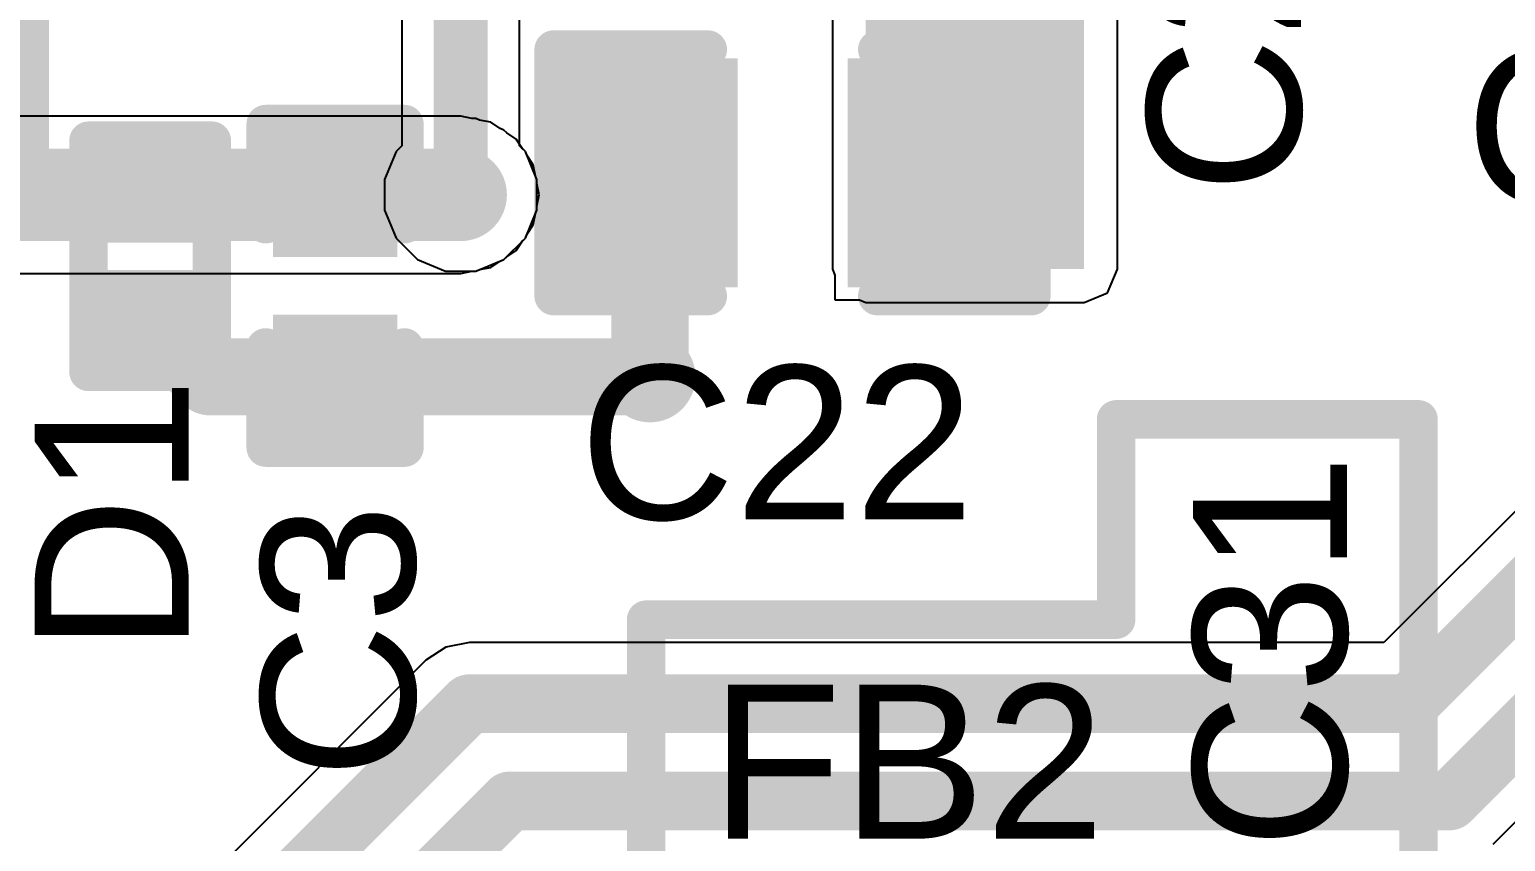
# Model space of a CAD drawing. Header units: millimetres. Extents: x -8 to 96, y -10 to 27.
# Drawn here: x 2.615 to 7.481, y 9.807 to 12.484 of the extents above; entities that cross this region are included whole.
import ezdxf

# ---------------------------------------------------------------- set-up
doc = ezdxf.new("R2010")
doc.units = ezdxf.units.MM
for name, color, linetype in [('BottomLayer', 5, 'Continuous'), ('TopLayer', 1, 'Continuous'), ('TopOverlay', 2, 'Continuous'), ('TopPaste', 8, 'Continuous'), ('TopSolder', 216, 'Continuous'), ('ViaHoleLayer', 16, 'Continuous')]:
    doc.layers.add(name, color=color, linetype=linetype)
doc.styles.add('Arial', font='', dxfattribs={"height": 0.2})
doc.styles.get('Arial').set_extended_font_data('Arial')

# ---------------------------------------------------------------- blocks, each defined once
blk = doc.blocks.new('B3U_1000P_11')
at = {"layer": 'TopLayer'}
for points in [[(-2.11, 0.86), (-1.29, 0.86), (-1.29, -0.86), (-2.11, -0.86)], [(1.29, 0.86), (2.11, 0.86), (2.11, -0.86), (1.29, -0.86)]]:
    blk.add_hatch(color=1, dxfattribs=at).paths.add_polyline_path(points)
at = {"layer": 'TopPaste'}
for points in [[(-2.11, 0.86), (-1.29, 0.86), (-1.29, -0.86), (-2.11, -0.86)], [(1.29, 0.86), (2.11, 0.86), (2.11, -0.86), (1.29, -0.86)]]:
    blk.add_hatch(color=8, dxfattribs=at).paths.add_polyline_path(points)
at = {"layer": 'TopSolder'}
for points in [[(-2.2116, 0.9616), (-1.1884, 0.9616), (-1.1884, -0.9616), (-2.2116, -0.9616)], [(1.1884, 0.9616), (2.2116, 0.9616), (2.2116, -0.9616), (1.1884, -0.9616)]]:
    blk.add_hatch(color=216, dxfattribs=at).paths.add_polyline_path(points)
at = {"layer": 'TopOverlay', "const_width": 0.127}
for points in [[(-1.5748, 1.016), (-1.5748, 1.2954)], [(1.5748, 1.2954), (-1.5748, 1.2954)], [(1.5748, 1.016), (1.5748, 1.2954)], [(-1.5748, -1.2954), (-1.5748, -1.016)], [(1.5748, -1.2954), (1.5748, -1.016)], [(1.5748, -1.2954), (-1.5748, -1.2954)]]:
    blk.add_lwpolyline(points, dxfattribs=at)
at = {"layer": 'TopOverlay'}
for points, const_width in [([(-1.6065, 1.2954, 1), (-1.5431, 1.2954, 1)], 0.0635), ([(-1.6065, 1.2954, 1), (-1.5431, 1.2954, 1)], 0.0635), ([(1.5431, 1.2954, 1), (1.6066, 1.2954, 1)], 0.0635), ([(1.5431, 1.2954, 1), (1.6066, 1.2954, 1)], 0.0635), ([(-1.6065, 1.016, 1), (-1.5431, 1.016, 1)], 0.0635), ([(1.5431, 1.016, 1), (1.6066, 1.016, 1)], 0.0635), ([(0.6411, 0, 1), (-0.6411, 0, 1)], 0.254), ([(-0.7046, 0, 1), (-0.5776, 0, 1)], 0.127), ([(0.5776, 0, 1), (0.7046, 0, 1)], 0.127), ([(-1.6065, -1.016, 1), (-1.5431, -1.016, 1)], 0.0635), ([(1.5431, -1.016, 1), (1.6066, -1.016, 1)], 0.0635), ([(-1.6065, -1.2954, 1), (-1.5431, -1.2954, 1)], 0.0635), ([(-1.6065, -1.2954, 1), (-1.5431, -1.2954, 1)], 0.0635), ([(1.5431, -1.2954, 1), (1.6066, -1.2954, 1)], 0.0635), ([(1.5431, -1.2954, 1), (1.6066, -1.2954, 1)], 0.0635)]:
    blk.add_lwpolyline(points, format="xyb", close=True, dxfattribs=dict(at, const_width=const_width))
blk = doc.blocks.new('DSN0603_2_54')
at = {"layer": 'TopLayer'}
for points in [[(-0.3, 0.12), (-0.1, 0.12), (-0.1, -0.12), (-0.3, -0.12)], [(0.1, 0.12), (0.3, 0.12), (0.3, -0.12), (0.1, -0.12)]]:
    blk.add_hatch(color=1, dxfattribs=at).paths.add_polyline_path(points)
at = {"layer": 'TopPaste'}
for points in [[(-0.3, 0.12), (-0.1, 0.12), (-0.1, -0.12), (-0.3, -0.12)], [(0.1, 0.12), (0.3, 0.12), (0.3, -0.12), (0.1, -0.12)]]:
    blk.add_hatch(color=8, dxfattribs=at).paths.add_polyline_path(points)
at = {"layer": 'TopSolder'}
for points in [[(-0.355, 0.175), (-0.045, 0.175), (-0.045, -0.175), (-0.355, -0.175)], [(0.045, 0.175), (0.355, 0.175), (0.355, -0.175), (0.045, -0.175)]]:
    blk.add_hatch(color=216, dxfattribs=at).paths.add_polyline_path(points)
at = {"layer": 'TopOverlay', "const_width": 0.127}
for points in [[(-0.381, 0.2032), (0.381, 0.2032)], [(-0.381, 0.2032), (-0.381, -0.2032)], [(0.381, 0.2032), (0.381, -0.2032)], [(-0.381, -0.2032), (0.381, -0.2032)]]:
    blk.add_lwpolyline(points, dxfattribs=at)
at = {"layer": 'TopOverlay', "const_width": 0.0635}
for points in [[(-0.4128, 0.2032, 1), (-0.3493, 0.2032, 1)], [(-0.4128, 0.2032, 1), (-0.3493, 0.2032, 1)], [(0.3493, 0.2032, 1), (0.4128, 0.2032, 1)], [(0.3493, 0.2032, 1), (0.4128, 0.2032, 1)], [(-0.4128, -0.2032, 1), (-0.3493, -0.2032, 1)], [(-0.4128, -0.2032, 1), (-0.3493, -0.2032, 1)], [(0.3493, -0.2032, 1), (0.4128, -0.2032, 1)], [(0.3493, -0.2032, 1), (0.4128, -0.2032, 1)]]:
    blk.add_lwpolyline(points, format="xyb", close=True, dxfattribs=at)
blk = doc.blocks.new('C___0402_65')
at = {"layer": 'TopLayer'}
for points in [[(-0.6985, -0.3175), (-0.6985, 0.3175), (-0.2413, 0.3175), (-0.2413, -0.3175)], [(0.2413, -0.3175), (0.2413, 0.3175), (0.6985, 0.3175), (0.6985, -0.3175)]]:
    blk.add_hatch(color=1, dxfattribs=at).paths.add_polyline_path(points)
at = {"layer": 'TopPaste'}
for points in [[(-0.6985, -0.3175), (-0.6985, 0.3175), (-0.2413, 0.3175), (-0.2413, -0.3175)], [(0.2413, -0.3175), (0.2413, 0.3175), (0.6985, 0.3175), (0.6985, -0.3175)]]:
    blk.add_hatch(color=8, dxfattribs=at).paths.add_polyline_path(points)
at = {"layer": 'TopSolder'}
for points in [[(-0.7585, -0.3775), (-0.7585, 0.3775), (-0.1813, 0.3775), (-0.1813, -0.3775)], [(0.1813, -0.3775), (0.1813, 0.3775), (0.7585, 0.3775), (0.7585, -0.3775)]]:
    blk.add_hatch(color=216, dxfattribs=at).paths.add_polyline_path(points)
at = {"layer": 'TopOverlay', "const_width": 0.127}
for points in [[(-0.7874, 0.4064), (-0.2794, 0.4064)], [(-0.7874, -0.4064), (-0.7874, 0.4064)], [(0.2794, 0.4064), (0.7874, 0.4064)], [(0.7874, -0.4064), (0.7874, 0.4064)], [(-0.7874, -0.4064), (-0.2794, -0.4064)], [(0.2794, -0.4064), (0.7874, -0.4064)]]:
    blk.add_lwpolyline(points, dxfattribs=at)
at = {"layer": 'TopOverlay', "const_width": 0.0635}
for points in [[(-0.8191, 0.4064, 1), (-0.7556, 0.4064, 1)], [(-0.8191, 0.4064, 1), (-0.7556, 0.4064, 1)], [(-0.3111, 0.4064, 1), (-0.2477, 0.4064, 1)], [(0.2477, 0.4064, 1), (0.3111, 0.4064, 1)], [(0.7556, 0.4064, 1), (0.8191, 0.4064, 1)], [(0.7556, 0.4064, 1), (0.8191, 0.4064, 1)], [(-0.8191, -0.4064, 1), (-0.7556, -0.4064, 1)], [(-0.8191, -0.4064, 1), (-0.7556, -0.4064, 1)], [(-0.3111, -0.4064, 1), (-0.2477, -0.4064, 1)], [(0.2477, -0.4064, 1), (0.3111, -0.4064, 1)], [(0.7556, -0.4064, 1), (0.8191, -0.4064, 1)], [(0.7556, -0.4064, 1), (0.8191, -0.4064, 1)]]:
    blk.add_lwpolyline(points, format="xyb", close=True, dxfattribs=at)
blk = doc.blocks.new('CAP_0201_82')
at = {"layer": 'TopLayer'}
for points in [[(-0.45, 0.15), (-0.15, 0.15), (-0.15, -0.15), (-0.45, -0.15)], [(0.15, 0.15), (0.45, 0.15), (0.45, -0.15), (0.15, -0.15)]]:
    blk.add_hatch(color=1, dxfattribs=at).paths.add_polyline_path(points)
at = {"layer": 'TopPaste'}
for points in [[(-0.45, 0.15), (-0.15, 0.15), (-0.15, -0.15), (-0.45, -0.15)], [(0.15, 0.15), (0.45, 0.15), (0.45, -0.15), (0.15, -0.15)]]:
    blk.add_hatch(color=8, dxfattribs=at).paths.add_polyline_path(points)
at = {"layer": 'TopSolder'}
for points in [[(-0.505, 0.205), (-0.095, 0.205), (-0.095, -0.205), (-0.505, -0.205)], [(0.095, 0.205), (0.505, 0.205), (0.505, -0.205), (0.095, -0.205)]]:
    blk.add_hatch(color=216, dxfattribs=at).paths.add_polyline_path(points)
at = {"layer": 'TopOverlay', "const_width": 0.127}
for points in [[(-0.5334, 0.2286), (-0.5334, -0.2286)], [(-0.5334, 0.2286), (-0.2032, 0.2286)], [(0.2032, 0.2286), (0.5334, 0.2286)], [(0.5334, 0.2286), (0.5334, -0.2286)], [(-0.5334, -0.2286), (-0.2032, -0.2286)], [(0.2032, -0.2286), (0.5334, -0.2286)]]:
    blk.add_lwpolyline(points, dxfattribs=at)
at = {"layer": 'TopOverlay', "const_width": 0.0635}
for points in [[(-0.5651, 0.2286, 1), (-0.5016, 0.2286, 1)], [(-0.5651, 0.2286, 1), (-0.5016, 0.2286, 1)], [(-0.2349, 0.2286, 1), (-0.1714, 0.2286, 1)], [(0.1714, 0.2286, 1), (0.2349, 0.2286, 1)], [(0.5016, 0.2286, 1), (0.5651, 0.2286, 1)], [(0.5016, 0.2286, 1), (0.5651, 0.2286, 1)], [(-0.5651, -0.2286, 1), (-0.5016, -0.2286, 1)], [(-0.5651, -0.2286, 1), (-0.5016, -0.2286, 1)], [(-0.2349, -0.2286, 1), (-0.1714, -0.2286, 1)], [(0.1714, -0.2286, 1), (0.2349, -0.2286, 1)], [(0.5016, -0.2286, 1), (0.5651, -0.2286, 1)], [(0.5016, -0.2286, 1), (0.5651, -0.2286, 1)]]:
    blk.add_lwpolyline(points, format="xyb", close=True, dxfattribs=at)

msp = doc.modelspace()

# ---------------------------------------------------------------- hatches: boundary and pattern name
at = {"layer": 'BottomLayer'}
h = msp.add_hatch(color=5, dxfattribs=at)
edge = h.paths.add_edge_path()
edge.add_arc((4.0368, 11.9386), 0.15, 0, 360)
h = msp.add_hatch(color=5, dxfattribs=at)
edge = h.paths.add_edge_path()
edge.add_arc((4.6609, 11.3386), 0.15, 0, 360)
at = {"layer": 'TopLayer'}
msp.add_hatch(color=1, dxfattribs=at).paths.add_polyline_path([(5.3721, 11.6937), (6.0918, 11.6937), (6.0918, 13.4566), (5.3721, 13.4566)])
h = msp.add_hatch(color=1, dxfattribs=at)
edge = h.paths.add_edge_path()
edge.add_arc((4.0368, 11.9386), 0.15, 0, 360)
h = msp.add_hatch(color=1, dxfattribs=at)
edge = h.paths.add_edge_path()
edge.add_arc((4.6609, 11.3386), 0.15, 0, 360)
at = {"layer": 'ViaHoleLayer'}
h = msp.add_hatch(color=16, dxfattribs=at)
edge = h.paths.add_edge_path()
edge.add_arc((4.0368, 11.9386), 0.075, 0, 360)
h = msp.add_hatch(color=16, dxfattribs=at)
edge = h.paths.add_edge_path()
edge.add_arc((4.6609, 11.3386), 0.075, 0, 360)

# ---------------------------------------------------------------- linework, layer by layer
at = {"layer": 'BottomLayer'}
for p, q in [((3.8426, 13.5239), (3.8426, 12.1002)), ((4.2311, 12.1002), (4.2311, 13.4435)), ((3.8236, 12.0811), (3.7853, 11.9887)), ((3.8426, 12.1002), (3.8236, 12.0811)), ((4.2501, 12.0811), (4.2311, 12.1002)), ((4.2884, 11.9887), (4.2501, 12.0811)), ((3.7853, 11.9887), (3.7853, 11.8886)), ((4.2884, 11.8886), (4.2884, 11.9887)), ((3.7853, 11.8886), (3.8236, 11.7961)), ((4.2501, 11.7961), (4.2884, 11.8886)), ((3.8236, 11.7961), (3.8943, 11.7253)), ((4.1794, 11.7253), (4.2501, 11.7961)), ((3.8943, 11.7253), (3.9868, 11.687)), ((3.9868, 11.687), (4.0869, 11.687)), ((4.0869, 11.687), (4.1794, 11.7253))]:
    msp.add_line(p, q, dxfattribs=at)
at = {"layer": 'BottomLayer', "const_width": 0.1778}
msp.add_lwpolyline([(4.0368, 11.9386), (4.0368, 13.5239)], dxfattribs=at)
at = {"layer": 'BottomLayer', "const_width": 0.0889}
msp.add_lwpolyline([(3.9924, 11.9386, 1), (4.0813, 11.9386, 1)], format="xyb", close=True, dxfattribs=at)
at = {"layer": 'TopLayer'}
for p, q in [((6.2018, 11.6937), (6.2018, 13.4566)), ((5.2621, 13.2935), (5.2621, 11.6937)), ((9.0806, 12.4631), (7.0807, 10.4632)), ((4.0368, 12.1976), (2.2824, 12.1976)), ((4.0739, 12.1902), (4.0368, 12.1976)), ((4.0869, 12.1902), (4.0739, 12.1902)), ((4.0989, 12.1853), (4.0869, 12.1902)), ((4.136, 12.1779), (4.0989, 12.1853)), ((4.1674, 12.1569), (4.136, 12.1779)), ((4.1794, 12.1519), (4.1674, 12.1569)), ((4.1885, 12.1427), (4.1794, 12.1519)), ((4.22, 12.1217), (4.1885, 12.1427)), ((4.241, 12.0903), (4.22, 12.1217)), ((4.2501, 12.0811), (4.241, 12.0903)), ((4.2551, 12.0692), (4.2501, 12.0811)), ((4.2761, 12.0377), (4.2551, 12.0692)), ((7.4403, 9.7974), (9.7464, 12.1035)), ((4.2835, 12.0006), (4.2761, 12.0377)), ((4.2884, 11.9887), (4.2835, 12.0006)), ((4.2884, 11.9757), (4.2884, 11.9887)), ((4.2958, 11.9386), (4.2884, 11.9757)), ((4.2884, 11.9015), (4.2958, 11.9386)), ((4.2761, 11.8395), (4.2835, 11.8766)), ((4.2835, 11.8766), (4.2884, 11.8886)), ((4.2884, 11.8886), (4.2884, 11.9015)), ((4.2551, 11.8081), (4.2761, 11.8395)), ((4.22, 11.7555), (4.241, 11.7869)), ((4.241, 11.7869), (4.2501, 11.7961)), ((4.2501, 11.7961), (4.2551, 11.8081)), ((4.1794, 11.7253), (4.1885, 11.7345)), ((4.1885, 11.7345), (4.22, 11.7555)), ((2.2824, 11.6796), (4.0368, 11.6796)), ((4.0368, 11.6796), (4.0739, 11.687)), ((4.0739, 11.687), (4.0869, 11.687)), ((4.0869, 11.687), (4.0989, 11.692)), ((4.0989, 11.692), (4.136, 11.6994)), ((4.136, 11.6994), (4.1674, 11.7204)), ((4.1674, 11.7204), (4.1794, 11.7253)), ((5.2621, 11.6937), (5.2705, 11.6735)), ((6.1696, 11.616), (6.2018, 11.6937)), ((5.2705, 11.6735), (5.2705, 11.5921)), ((5.2705, 11.5921), (5.3519, 11.5921)), ((5.3519, 11.5921), (5.3721, 11.5837)), ((5.3721, 11.5837), (6.0918, 11.5837)), ((6.0918, 11.5837), (6.1696, 11.616)), ((4.0654, 10.4632), (3.988, 10.4478)), ((7.0807, 10.4632), (4.0654, 10.4632)), ((3.988, 10.4478), (3.9224, 10.404)), ((3.9224, 10.404), (2.6958, 9.1774))]:
    msp.add_line(p, q, dxfattribs=at)
for points, const_width in [([(7.1645, 10.261), (9.2829, 12.3793)], 0.1935), ([(7.2973, 9.9404), (9.6034, 12.2466)], 0.1935), ([(4.6609, 11.3386), (4.6609, 12.0112)], 0.254), ([(1.3208, 11.9386), (3.6227, 11.9386)], 0.3048), ([(3.6227, 11.9386), (4.0368, 11.9386)], 0.3048), ([(3.0131, 11.536), (3.2105, 11.3386)], 0.254), ([(3.2105, 11.3386), (3.6227, 11.3386)], 0.254), ([(3.6227, 11.3386), (4.6609, 11.3386)], 0.254), ([(2.8388, 9.0344), (4.0654, 10.261)], 0.1935), ([(4.0654, 10.261), (7.1645, 10.261)], 0.1935), ([(3.1594, 8.9016), (4.1981, 9.9404)], 0.1935), ([(4.1981, 9.9404), (7.2973, 9.9404)], 0.1935)]:
    msp.add_lwpolyline(points, dxfattribs=dict(at, const_width=const_width))
for points, const_width in [([(4.5974, 12.0112, 1), (4.7244, 12.0112, 1)], 0.127), ([(3.5465, 11.9386, 1), (3.6989, 11.9386, 1)], 0.1524), ([(3.5465, 11.9386, 1), (3.6989, 11.9386, 1)], 0.1524), ([(3.9606, 11.9386, 1), (4.113, 11.9386, 1)], 0.1524), ([(2.9496, 11.536, 1), (3.0766, 11.536, 1)], 0.127), ([(3.147, 11.3386, 1), (3.274, 11.3386, 1)], 0.127), ([(3.147, 11.3386, 1), (3.274, 11.3386, 1)], 0.127), ([(3.5592, 11.3386, 1), (3.6862, 11.3386, 1)], 0.127), ([(3.5592, 11.3386, 1), (3.6862, 11.3386, 1)], 0.127), ([(4.5974, 11.3386, 1), (4.7244, 11.3386, 1)], 0.127), ([(4.5974, 11.3386, 1), (4.7244, 11.3386, 1)], 0.127), ([(4.017, 10.261, 1), (4.1138, 10.261, 1)], 0.0968), ([(4.017, 10.261, 1), (4.1138, 10.261, 1)], 0.0968), ([(7.1161, 10.261, 1), (7.2129, 10.261, 1)], 0.0968), ([(7.1161, 10.261, 1), (7.2129, 10.261, 1)], 0.0968), ([(4.1498, 9.9404, 1), (4.2465, 9.9404, 1)], 0.0968), ([(4.1498, 9.9404, 1), (4.2465, 9.9404, 1)], 0.0968), ([(7.2489, 9.9404, 1), (7.3457, 9.9404, 1)], 0.0968), ([(7.2489, 9.9404, 1), (7.3457, 9.9404, 1)], 0.0968)]:
    msp.add_lwpolyline(points, format="xyb", close=True, dxfattribs=dict(at, const_width=const_width))
at = {"layer": 'TopOverlay', "const_width": 0.127}
for points in [[(6.1976, 10.538), (6.1976, 11.1984)], [(6.1976, 11.1984), (7.1944, 11.1984)], [(7.1944, 7.9658), (7.1944, 11.1984)], [(4.6481, 10.538), (6.1976, 10.538)], [(4.6482, 8.76), (4.6482, 10.538)]]:
    msp.add_lwpolyline(points, dxfattribs=at)
at = {"layer": 'TopOverlay', "const_width": 0.0635}
for points in [[(6.1659, 11.1984, 1), (6.2294, 11.1984, 1)], [(6.1659, 11.1984, 1), (6.2294, 11.1984, 1)], [(7.1627, 11.1984, 1), (7.2262, 11.1984, 1)], [(7.1627, 11.1984, 1), (7.2262, 11.1984, 1)], [(4.6164, 10.538, 1), (4.6799, 10.538, 1)], [(4.6165, 10.538, 1), (4.68, 10.538, 1)], [(6.1659, 10.538, 1), (6.2294, 10.538, 1)], [(6.1659, 10.538, 1), (6.2294, 10.538, 1)]]:
    msp.add_lwpolyline(points, format="xyb", close=True, dxfattribs=at)

# ---------------------------------------------------------------- block references
for name, p, rotation in [('B3U_1000P_11', (1.3208, 13.6386), 270), ('CAP_0201_82', (3.6227, 11.6386), 90), ('DSN0603_2_54', (3.0131, 11.736), 90)]:
    msp.add_blockref(name, p, dxfattribs=dict(rotation=rotation))
msp.add_blockref('C___0402_65', (5.1308, 12.0112))

# ---------------------------------------------------------------- texts
at = {"layer": 'TopOverlay', "style": 'Arial'}
for s, p in [('C23', (6.8071, 11.9437)), ('D1', (3.14, 10.4297)), ('C31', (6.9589, 9.7822)), ('C3', (3.8861, 10.0132))]:
    msp.add_text(s, height=0.508, rotation=90, dxfattribs=at).set_placement(p)
for s, p in [('C24', (7.3493, 11.9097)), ('C22', (4.4283, 10.8683)), ('FB2', (4.8594, 9.816))]:
    msp.add_text(s, height=0.508, dxfattribs=at).set_placement(p)

doc.saveas('drawing.dxf')
